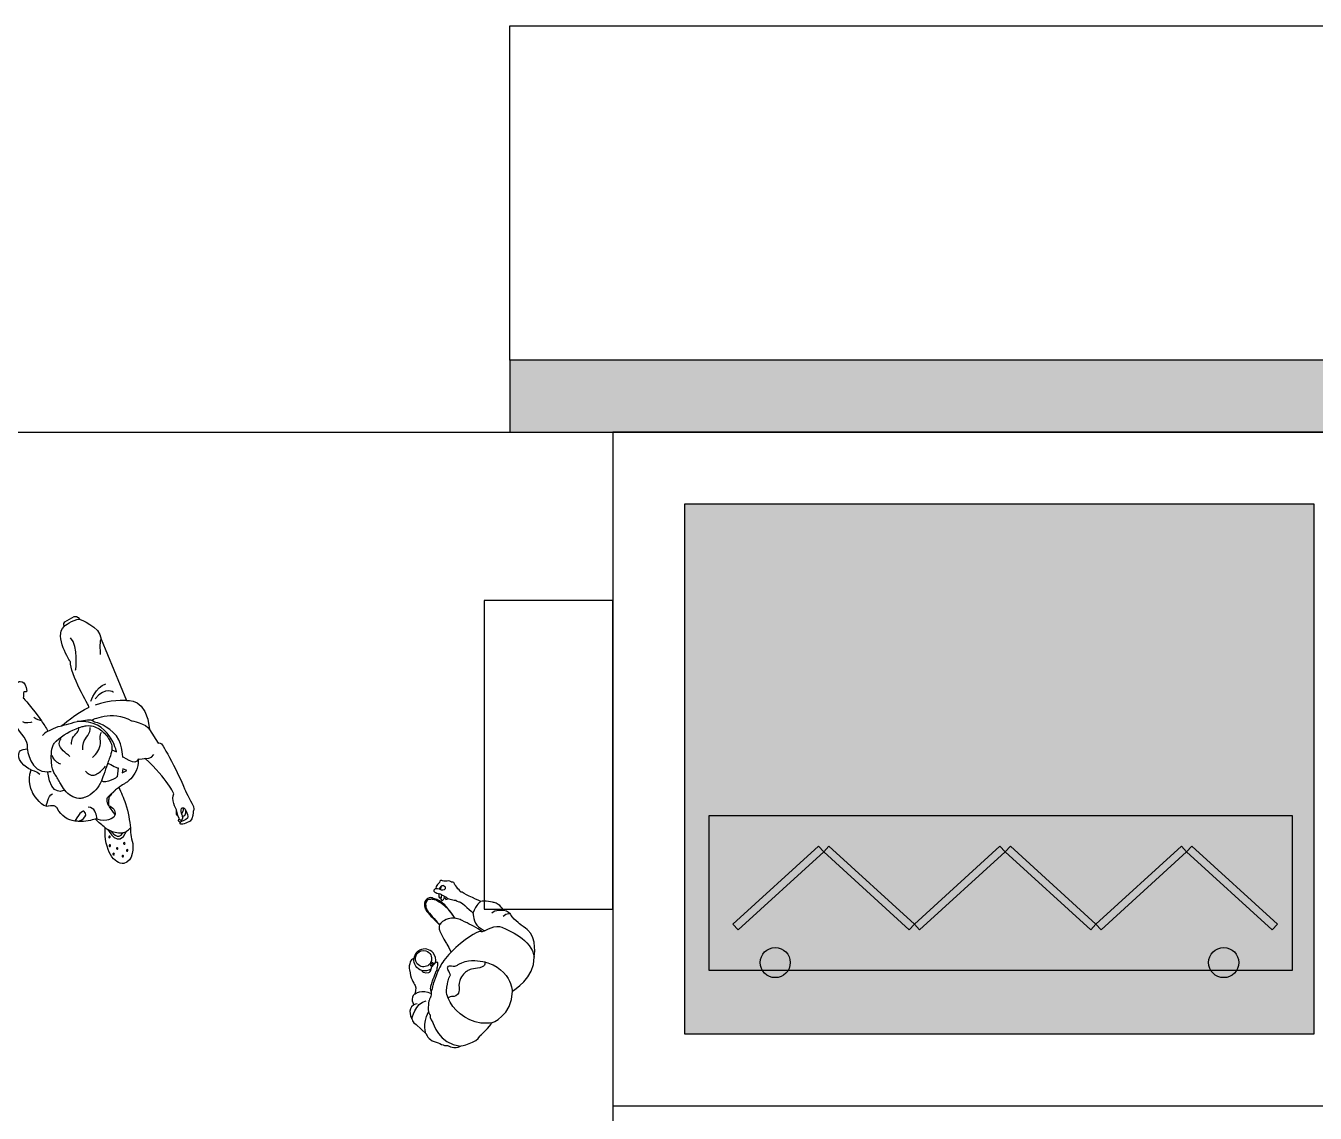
# Model space of a CAD drawing. Header units: millimetres. Extents: x 13722 to 114356, y -17117 to 61088.
# Drawn here: x 67890 to 72907, y 20574 to 24803 of the extents above; entities that cross this region are included whole.
import ezdxf

# ---------------------------------------------------------------- set-up
doc = ezdxf.new("R2010")
doc.units = ezdxf.units.MM
for name, color, linetype in [('01', 3, 'Continuous'), ('02', 250, 'Continuous'), ('03', 8, 'Continuous'), ('03_lighting', 3, 'Continuous'), ('Toffu_Outline', 8, 'Continuous')]:
    doc.layers.add(name, color=color, linetype=linetype)

msp = doc.modelspace()

# ---------------------------------------------------------------- hatches: boundary and pattern name
at = {"layer": '01'}
h = msp.add_hatch(dxfattribs=at)
h.set_pattern_fill('ANGLE', color=256)
h.set_pattern_definition([(0, (-19358.1374, 21727.48), (0, 6.985), [5.08, -1.905]), (90, (-19358.1374, 21727.48), (-6.985, 4e-16), [5.08, -1.905])])
h.paths.add_polyline_path([(69773.8, 23503.3), (69773.8, 23223.3), (83214.7, 23223.3), (83214.7, 23503.3)])
at = {"layer": '01', "lineweight": -2, "true_color": 0x999b37}
h = msp.add_hatch(dxfattribs=at)
h.set_pattern_fill('AR-SAND', color=55, scale=5)
h.set_pattern_definition([(37.5, (-19358.14, 21727.48), (-8.00016, 244.7066), [0, -193.04, 0, -215.9, 0, -206.375]), (7.5, (-19358.14, 21727.48), (224.7616, 358.4126), [0, -104.14, 0, -173.99, 0, -66.675]), (327.5, (-19514.35, 21727.48), (395.4962, 0.7186), [0, -63.5, 0, -228.6, 0, -298.45]), (317.5, (-19514.35, 21727.48), (381.7782, 111.4647), [0, -31.75, 0, -149.86, 0, -171.45])])
h.paths.add_polyline_path([(70453.8, 12983.3), (70453.8, 10764.6), (72599.6, 10043.3), (76293.8, 10043.3), (76293.8, 12983.3)], flags=17)
h.paths.add_polyline_path([(70453.8, 22943.3), (70453.8, 20883.3), (72903.8, 20883.3), (72903.8, 22943.3)], flags=17)
h.paths.add_polyline_path([(79063.8, 14353.3), (79063.8, 12513.3), (81313.8, 12513.3), (81313.8, 14353.3)], flags=17)
h.paths.add_polyline_path([(66994.8, 20603.3, 0.409585), (64324.8, 23223.3), (62204.1, 23223.3), (62204.1, 7963.3), (62204.1, 6963.3), (83214.7, 6963.3), (83214.7, 23223.3), (77183.8, 23223.3), (77183.8, 20603.3), (78783.8, 20603.3), (78783.8, 19033.3), (81593.8, 19033.3), (81593.8, 14633.3), (81593.8, 12233.3), (81593.8, 7963.3), (72553.8, 7963.3), (64324.8, 10463.3), (64324.8, 13163.3), (64324.8, 15543.3), (66994.8, 15543.3)])

# ---------------------------------------------------------------- linework, layer by layer
at = {"layer": '01'}
for points in [[(69773.8, 23223.3), (83214.7, 23223.3), (83214.7, 23503.3), (69773.8, 23503.3)], [(70173.8, 20603.3), (73183.8, 20603.3), (73183.8, 23223.3), (70173.8, 23223.3)], [(70453.8, 20883.3), (72903.8, 20883.3), (72903.8, 22943.3), (70453.8, 22943.3)]]:
    msp.add_lwpolyline(points, close=True, dxfattribs=at)
at = {"layer": '02'}
for points in [[(69673.8, 21368), (70173.8, 21368), (70173.8, 22568), (69673.8, 22568)], [(70548.4, 21130.7), (72818.4, 21130.7), (72818.4, 21730.7), (70548.4, 21730.7)]]:
    msp.add_lwpolyline(points, close=True, dxfattribs=at)
at = {"layer": '03'}
for p, q in [((69773.8, 23503.3), (69773.8, 24803.3)), ((69773.8, 24803.3), (83214.7, 24803.3)), ((64324.8, 23223.3), (70173.8, 23223.3)), ((70173.8, 20603.3), (70173.8, 13263.3))]:
    msp.add_line(p, q, dxfattribs=at)
for points in [[(70661.9, 21287.6), (70994.8, 21590.3), (70974.7, 21612.5), (70641.8, 21309.8)], [(71327.8, 21287.6), (70994.8, 21590.3), (71015, 21612.5), (71347.9, 21309.8)], [(71368.1, 21287.6), (71701, 21590.3), (71680.8, 21612.5), (71347.9, 21309.8)], [(72033.9, 21287.6), (71701, 21590.3), (71721.2, 21612.5), (72054.1, 21309.8)], [(72074.3, 21287.6), (72407.2, 21590.3), (72387, 21612.5), (72054.1, 21309.8)], [(72740.1, 21287.6), (72407.2, 21590.3), (72427.4, 21612.5), (72760.3, 21309.8)]]:
    msp.add_lwpolyline(points, close=True, dxfattribs=at)
at = {"layer": '03_lighting'}
for centre in [(70806.2, 21159.8), (72551.4, 21159.8)]:
    msp.add_circle(centre, 58.6, dxfattribs=at)
at = {"layer": 'Toffu_Outline'}
for points in [[(68265.6, 21897.5), (68283, 21907.3), (68267.8, 21912.9), (68265.6, 21897.5)], [(68481.8, 21731.5), (68477.2, 21751)]]:
    msp.add_lwpolyline(points, dxfattribs=at)
for points, knots in [([(67951, 22100.1), (67959.8, 22087.2), (67968.4, 22073.6), (67976.3, 22059.7), (67976.3, 22059.7), (68016.8, 22080.8), (68029.5, 22080.6), (68029.5, 22080.6), (68087.2, 22130.4), (68136.9, 22153.5), (68136.9, 22153.5), (68061.4, 22284.7), (68063.8, 22329.6), (68063.8, 22329.6), (67997.1, 22429.8), (68039.6, 22467.3), (68039.6, 22467.3), (68033.9, 22477.4), (68042.3, 22485.6), (68042.3, 22485.6), (68078.7, 22505.9), (68078.7, 22505.9), (68078.7, 22505.9), (68093.7, 22507.8), (68098.7, 22496.1), (68098.7, 22496.1), (68180.5, 22466.5), (68183, 22418.3), (68183, 22418.3), (68281.4, 22179.3), (68281.4, 22179.3), (68281.4, 22179.3), (68362.3, 22191.6), (68371.3, 22066.1), (68371.3, 22066.1), (68404.8, 22013), (68404.8, 22013), (68404.8, 22013), (68409.6, 22018), (68418.6, 22010), (68427.7, 22002.1), (68503.3, 21855.7), (68505.1, 21841.5), (68505.1, 21841.5), (68522.3, 21801.8), (68536.5, 21780.5), (68550.7, 21759.2), (68541.7, 21748.5), (68541.7, 21748.5), (68541.7, 21748.5), (68542.1, 21716.1), (68529.2, 21709.5), (68516.3, 21702.8), (68494.6, 21693.6), (68490.9, 21700.1), (68490.9, 21700.1), (68489, 21702.3), (68491.5, 21706), (68491.5, 21706), (68479, 21707.8), (68486.8, 21719.8), (68486.8, 21719.8), (68481.8, 21731.5), (68481.8, 21731.5), (68481.8, 21731.5), (68473.4, 21733.6), (68476.4, 21743.3), (68476.4, 21743.3), (68477.7, 21747.4), (68477.2, 21751), (68477, 21751.9), (68476.8, 21752.8), (68476.3, 21753.6), (68474.2, 21757.4), (68454.3, 21797.1), (68466.3, 21816), (68466.3, 21816), (68442.2, 21873.5), (68354.7, 21953.7), (68354.7, 21953.7), (68333.4, 21946.3), (68327.8, 21951.2), (68328.3, 21943.1), (68328.1, 21930.3), (68323.4, 21915.8), (68314.3, 21887.2), (68293.7, 21870.1), (68284, 21862.1), (68275.5, 21855.3), (68277.3, 21858.4), (68253.3, 21841.6), (68253.3, 21841.6), (68253.3, 21841.6), (68253.3, 21841.6), (68253.3, 21841.6), (68253.2, 21841.5), (68253.2, 21841.5)], [0, 0, 0, 0, 1, 1, 1, 2, 2, 2, 3, 3, 3, 4, 4, 4, 5, 5, 5, 6, 6, 6, 7, 7, 7, 8, 8, 8, 9, 9, 9, 10, 10, 10, 11, 11, 11, 12, 12, 12, 13, 13, 13, 14, 14, 14, 15, 15, 15, 16, 16, 16, 17, 17, 17, 18, 18, 18, 19, 19, 19, 20, 20, 20, 21, 21, 21, 22, 22, 22, 23, 23, 23, 24, 24, 24, 25, 25, 25, 26, 26, 26, 27, 27, 27, 28, 28, 28, 29, 29, 29, 30, 30, 30, 31, 31, 31, 32, 32, 32, 32]), ([(68159.8, 21717.4), (68148.2, 21713.9), (68122.3, 21707.4), (68094.7, 21709), (68090.2, 21709.2), (68085.7, 21709.7), (68081.3, 21710.3), (68054.3, 21714.6), (68027.7, 21728), (68012.8, 21760.5), (68012.8, 21760.5), (68004.3, 21775.6), (67977.2, 21768.1), (67974.9, 21767.4), (67972.5, 21767.3), (67970, 21767.6), (67944.6, 21770.6), (67916.6, 21820.6), (67916.6, 21820.6), (67916.6, 21820.6), (67892.5, 21866.6), (67910.8, 21908.9), (67910.8, 21908.9), (67850.2, 21936.9), (67864.4, 21977), (67864.4, 21977), (67868.5, 21991.4), (67896, 21991.5), (67896, 21991.5), (67903.6, 22014.9), (67874.6, 22048.3), (67845.6, 22081.7), (67848.9, 22105.3), (67848.9, 22105.3), (67832, 22136.1), (67820.3, 22158.8), (67819.3, 22161.9), (67818.4, 22164.9), (67818.6, 22167.7), (67818.6, 22167.7), (67818.6, 22169.2), (67818.9, 22170.2), (67818.9, 22170.4), (67820.4, 22176.6), (67795, 22196.8), (67797.1, 22210), (67797.4, 22211.7), (67798.2, 22214.1), (67801.1, 22216.8), (67801.6, 22218.5), (67802.6, 22220.9), (67804.7, 22223.3), (67808.4, 22227.5), (67813.1, 22228.8), (67814.8, 22229.1), (67816.8, 22232), (67818.9, 22233.8), (67820.4, 22234.9), (67824.9, 22238.1), (67827.8, 22237.2), (67835.4, 22240.7), (67839.6, 22242.6), (67838.8, 22242.8), (67842.6, 22244.5), (67848.7, 22247), (67850, 22246.1), (67855.6, 22248.4), (67861.3, 22250.7), (67861.4, 22252.2), (67865.4, 22253.1), (67865.4, 22253.1), (67870.4, 22254.2), (67876.3, 22252.4), (67885.1, 22249.7), (67893, 22235.1), (67894.3, 22215.5), (67893.7, 22214.7), (67892.9, 22214), (67891.8, 22213.4), (67887.5, 22211), (67882.7, 22213.3), (67882, 22213.7), (67881.5, 22205.2), (67881, 22196.7), (67880.5, 22188.3), (67880.5, 22188.3), (67916.8, 22149.8), (67950.9, 22100.1)], [0, 0, 0, 0, 1, 1, 1, 2, 2, 2, 3, 3, 3, 4, 4, 4, 5, 5, 5, 6, 6, 6, 7, 7, 7, 8, 8, 8, 9, 9, 9, 10, 10, 10, 11, 11, 11, 12, 12, 12, 13, 13, 13, 14, 14, 14, 15, 15, 15, 16, 16, 16, 17, 17, 17, 18, 18, 18, 19, 19, 19, 20, 20, 20, 21, 21, 21, 22, 22, 22, 23, 23, 23, 24, 24, 24, 25, 25, 25, 26, 26, 26, 27, 27, 27, 28, 28, 28, 29, 29, 29, 29]), ([(68327.8, 21951.2), (68327.8, 21951.2), (68320.4, 21934.7), (68304.9, 21941), (68289.4, 21947.2), (68267.3, 21959), (68267.3, 21959), (68267.3, 21959), (68267.9, 22021.6), (68230.7, 22055.3), (68193.6, 22089), (68156.1, 22095.6), (68156.1, 22095.6), (68156.1, 22095.6), (68146.3, 22102.7), (68146.3, 22102.7), (68146.3, 22102.7), (68225, 22144.3), (68301.2, 22100.4), (68301.2, 22100.4), (68359.4, 22089.5), (68371.3, 22066.1)], [0, 0, 0, 0, 1, 1, 1, 2, 2, 2, 3, 3, 3, 4, 4, 4, 5, 5, 5, 6, 6, 6, 7, 7, 7, 7]), ([(67951, 22100.1), (67951, 22100.1), (67951, 22100.1), (67950.9, 22100.1), (67949.7, 22100.4), (67929.7, 22104.7), (67920.9, 22113.1)], [0, 0, 0, 0, 1, 1, 1, 2, 2, 2, 2]), ([(68098.1, 22074), (68065, 22062.9), (68034.2, 22044.8), (68008.6, 22021.2), (68005.5, 22018.3), (68002.4, 22015.4), (68000.1, 22011.9), (67997.2, 22007.6), (67995.4, 22002.8), (67993.9, 21997.8), (67987.5, 21975.3), (67988.6, 21951.3), (67991.4, 21927.9), (67992.1, 21921.7), (67993, 21915.4), (67995.1, 21909.5), (67995.4, 21908.5), (67995.8, 21907.6), (67996.2, 21906.6), (67998.2, 21901.7), (68001, 21897), (68003.7, 21892.4), (68010.9, 21880.2), (68018.2, 21867.9), (68025.4, 21855.7), (68030.4, 21847.2), (68035.6, 21838.5), (68041.6, 21830.7), (68048.7, 21821.4), (68057, 21813.2), (68067.3, 21807.8), (68075.4, 21803.7), (68086, 21799.7), (68096.3, 21798.6), (68101.9, 21797.9), (68107.5, 21798.1), (68112.4, 21799.6), (68116, 21800.7), (68119.5, 21802), (68123, 21803.4), (68147.2, 21813.6), (68167.8, 21832.5), (68179.6, 21855.9), (68181.3, 21859.3), (68182.8, 21862.7), (68184.2, 21866.2), (68186.3, 21871.4), (68188.2, 21876.7), (68190.1, 21881.9), (68194.8, 21895.2), (68199.5, 21908.4), (68204.2, 21921.7), (68206, 21926.8), (68207.8, 21931.7), (68209.5, 21936.8), (68211.9, 21943.5), (68214.3, 21950.3), (68216.7, 21957.1), (68220.2, 21966.9), (68223.7, 21977.1), (68225, 21987.4), (68225.5, 21992.3), (68225.5, 21997.2), (68224.8, 22002.1), (68223.3, 22012.5), (68218.3, 22022.1), (68212.6, 22030.9), (68203, 22045.7), (68190.9, 22059.1), (68176, 22068.5), (68161.1, 22077.9), (68143.2, 22083), (68125.7, 22081), (68120, 22080.4), (68114.4, 22079), (68108.9, 22077.4), (68105.3, 22076.4), (68101.7, 22075.3), (68098.1, 22074)], [0, 0, 0, 0, 1, 1, 1, 2, 2, 2, 3, 3, 3, 4, 4, 4, 5, 5, 5, 6, 6, 6, 7, 7, 7, 8, 8, 8, 9, 9, 9, 10, 10, 10, 11, 11, 11, 12, 12, 12, 13, 13, 13, 14, 14, 14, 15, 15, 15, 16, 16, 16, 17, 17, 17, 18, 18, 18, 19, 19, 19, 20, 20, 20, 21, 21, 21, 22, 22, 22, 23, 23, 23, 24, 24, 24, 25, 25, 25, 26, 26, 26, 26]), ([(68029.5, 22080.6), (68029.5, 22080.6), (68059.6, 22090.1), (68089.9, 22096.9), (68112.8, 22102), (68135.8, 22105.7), (68146.3, 22102.7)], [0, 0, 0, 0, 1, 1, 1, 2, 2, 2, 2]), ([(68225, 21987.4), (68225, 21987.4), (68242.9, 21979.1), (68242.9, 21979.1), (68242.9, 21979.1), (68219.7, 22107.4), (68089.9, 22096.9)], [0, 0, 0, 0, 1, 1, 1, 2, 2, 2, 2]), ([(68061.7, 21961), (68054.2, 21969.4), (68044.4, 21975.5), (68036, 21983.1), (68027.6, 21990.8), (68020.3, 22001), (68020.6, 22012.3), (68020.8, 22019.3), (68023.9, 22026), (68027.7, 22031.8)], [0, 0, 0, 0, 1, 1, 1, 2, 2, 2, 3, 3, 3, 3]), ([(68069.1, 22009.2), (68069.2, 22008.7), (68068.3, 22009.3), (68068.3, 22009.8), (68068.4, 22017.6), (68068.6, 22025.7), (68072, 22032.7), (68076.1, 22041.1), (68084.3, 22046.9), (68089.6, 22054.6), (68093.7, 22060.4), (68096, 22067.2), (68098.1, 22074), (68098.2, 22074.3), (68098.2, 22074.5), (68098.3, 22074.8)], [0, 0, 0, 0, 1, 1, 1, 2, 2, 2, 3, 3, 3, 4, 4, 4, 5, 5, 5, 5]), ([(68112.5, 21987.5), (68112.1, 21996.8), (68111.7, 22006.2), (68114.5, 22015), (68117.8, 22025.5), (68125.3, 22034.1), (68131.4, 22043.3), (68137.6, 22052.4), (68142.7, 22063.4), (68140.3, 22074.2)], [0, 0, 0, 0, 1, 1, 1, 2, 2, 2, 3, 3, 3, 3]), ([(68150.1, 21957.8), (68165.3, 21972.3), (68179.2, 21990.3), (68180.5, 22011.3), (68181, 22018.9), (68179.8, 22026.4), (68179.6, 22034), (68179.4, 22041.6), (68180.3, 22049.6), (68184.5, 22055.9)], [0, 0, 0, 0, 1, 1, 1, 2, 2, 2, 3, 3, 3, 3]), ([(67896, 21991.5), (67896, 21991.5), (67906.4, 21896.6), (67975.6, 21901.7), (67979.7, 21902), (67983.9, 21902.6), (67988.4, 21903.6)], [0, 0, 0, 0, 1, 1, 1, 2, 2, 2, 2]), ([(68026.1, 21930.9), (68023.7, 21932.1), (68021.4, 21933.4), (68019.1, 21934.7), (68015.5, 21936.7), (68011.9, 21939), (68008.7, 21941.6), (68001.2, 21947.7), (67995.5, 21956), (67992.4, 21965.1)], [0, 0, 0, 0, 1, 1, 1, 2, 2, 2, 3, 3, 3, 3]), ([(68209.5, 21936.8), (68209.5, 21936.8), (68244, 21914.8), (68249.7, 21917.6), (68249.7, 21917.6), (68245.5, 21881.9), (68245.5, 21881.9), (68245.5, 21881.9), (68203.5, 21853.4), (68184.2, 21866.2)], [0, 0, 0, 0, 1, 1, 1, 2, 2, 2, 3, 3, 3, 3]), ([(68121.9, 21904.6), (68130.6, 21896.3), (68141, 21887.3), (68153, 21888.5), (68157.7, 21889), (68162.1, 21891), (68166.3, 21893.3), (68179.5, 21900.7), (68191.2, 21911), (68200, 21923.4)], [0, 0, 0, 0, 1, 1, 1, 2, 2, 2, 3, 3, 3, 3]), ([(68253.3, 21841.6), (68252.8, 21841.3), (68252.3, 21841), (68251.9, 21840.6), (68249, 21838.6), (68244.6, 21835.5), (68239.6, 21831.4), (68236.5, 21828.8), (68233.1, 21825.7), (68229.7, 21822.3), (68225.8, 21818.4), (68222, 21813.9), (68218.4, 21809), (68216.5, 21806.4), (68214.4, 21804.3), (68213.7, 21801), (68213, 21797.8), (68212.4, 21793.2), (68212.2, 21786.9), (68212, 21782.6), (68211.9, 21777.4), (68212, 21771.3), (68229.9, 21764.6), (68240.1, 21749.1), (68237.7, 21736.4), (68234.6, 21719.8), (68211.1, 21714.7), (68205.6, 21713.5), (68186.9, 21709.4), (68171.4, 21716.7), (68166.3, 21719.5), (68166.3, 21719.5), (68164, 21718.6), (68159.8, 21717.4)], [0, 0, 0, 0, 1, 1, 1, 2, 2, 2, 3, 3, 3, 4, 4, 4, 5, 5, 5, 6, 6, 6, 7, 7, 7, 8, 8, 8, 9, 9, 9, 10, 10, 10, 11, 11, 11, 11]), ([(68252.1, 21840.1), (68261.2, 21822.3), (68270.3, 21801.7), (68278.3, 21778.3), (68290.2, 21743.9), (68293.8, 21710.6), (68297.5, 21684), (68297.5, 21684), (68296.1, 21653.4), (68303.8, 21632.6), (68311.5, 21611.7), (68308.5, 21551.5), (68271.6, 21545.8), (68234.7, 21540.1), (68194.2, 21596.2), (68199.1, 21684.4), (68193.2, 21689.1), (68187.2, 21694), (68181.1, 21699.3), (68173.9, 21705.5), (68167.2, 21711.6), (68160.8, 21717.7)], [0, 0, 0, 0, 1, 1, 1, 2, 2, 2, 3, 3, 3, 4, 4, 4, 5, 5, 5, 6, 6, 6, 7, 7, 7, 7]), ([(68237.7, 21736.4), (68229.6, 21747), (68223, 21755.8), (68218.3, 21762.1), (68214.5, 21767.2), (68213.3, 21768.9), (68212, 21771.3), (68210.2, 21774.7), (68208.9, 21778.2), (68208.2, 21781.6), (68206.3, 21789.3), (68206.8, 21796.7), (68207.7, 21802.3), (68215, 21808.9), (68222.4, 21815.6), (68229.7, 21822.3), (68233, 21825.3), (68236.3, 21828.3), (68239.6, 21831.4), (68239.8, 21831.5), (68240.1, 21831.7), (68240.2, 21831.9)], [0, 0, 0, 0, 1, 1, 1, 2, 2, 2, 3, 3, 3, 4, 4, 4, 5, 5, 5, 6, 6, 6, 7, 7, 7, 7]), ([(68094.7, 21709), (68094.7, 21709), (68141.4, 21726), (68116.4, 21749.3), (68116.4, 21749.3), (68100.6, 21748.3), (68081.3, 21710.4)], [0, 0, 0, 0, 1, 1, 1, 2, 2, 2, 2]), ([(68166.3, 21719.5), (68166.3, 21719.5), (68166.4, 21721.9), (68166, 21725.6), (68164.8, 21737.6), (68159.2, 21763.2), (68132.9, 21764.8)], [0, 0, 0, 0, 1, 1, 1, 2, 2, 2, 2]), ([(68486.8, 21719.8), (68486.8, 21719.8), (68496.7, 21703.6), (68501.9, 21723.5), (68501.9, 21723.5), (68501.2, 21725.2), (68500.3, 21727.9), (68499.2, 21731.2), (68497.7, 21735.8), (68496.6, 21740.6), (68494.5, 21749.7), (68493.8, 21759.5), (68499.1, 21761.9), (68500.7, 21762.6), (68502.5, 21762.4), (68504.2, 21761.5), (68506.6, 21760.2), (68509.1, 21757.5), (68511.4, 21754.2), (68518.2, 21744), (68523.2, 21727.3), (68519.3, 21721.1), (68514, 21712.7), (68494.8, 21709.9), (68491.5, 21706)], [0, 0, 0, 0, 1, 1, 1, 2, 2, 2, 3, 3, 3, 4, 4, 4, 5, 5, 5, 6, 6, 6, 7, 7, 7, 8, 8, 8, 8]), ([(68496.6, 21740.6), (68498.2, 21742.4), (68500.4, 21745.4), (68502, 21749.4), (68504, 21754.4), (68504.3, 21758.8), (68504.2, 21761.5)], [0, 0, 0, 0, 1, 1, 1, 2, 2, 2, 2]), ([(68500.3, 21728), (68501.5, 21728.4), (68503, 21729.2), (68504.8, 21730.3), (68507.7, 21732.1), (68509.7, 21734.1), (68510.2, 21734.7), (68513.4, 21738.2), (68513.8, 21745.9), (68511.4, 21754.2)], [0, 0, 0, 0, 1, 1, 1, 2, 2, 2, 3, 3, 3, 3]), ([(68199.1, 21684.4), (68199.1, 21684.4), (68203.3, 21681.4), (68210, 21677.7), (68213.2, 21676), (68217, 21674.1), (68221.2, 21672.3)], [0, 0, 0, 0, 1, 1, 1, 2, 2, 2, 2]), ([(68210, 21677.8), (68210, 21677.8), (68210, 21677.8), (68210, 21677.7), (68210.9, 21675.9), (68249.7, 21599.2), (68282.1, 21670.4), (68282.1, 21670.4), (68282.1, 21670.4), (68282.1, 21670.4)], [0, 0, 0, 0, 1, 1, 1, 2, 2, 2, 3, 3, 3, 3]), ([(68269.4, 21665.4), (68273.7, 21666.4), (68278, 21668), (68282.1, 21670.4), (68287.6, 21673.5), (68292.8, 21677.9), (68297.5, 21684)], [0, 0, 0, 0, 1, 1, 1, 2, 2, 2, 2]), ([(68214.4, 21650.9), (68215.8, 21651.8), (68217.7, 21651.2), (68218.5, 21649.8), (68219.3, 21648.3), (68218.8, 21646.5), (68217.3, 21645.7), (68215.9, 21644.9), (68214, 21645.4), (68213.2, 21646.9), (68212.4, 21648.3), (68212.9, 21650.1), (68214.4, 21650.9)], [0, 0, 0, 0, 1, 1, 1, 2, 2, 2, 3, 3, 3, 4, 4, 4, 4]), ([(68221.2, 21672.3), (68221.2, 21672.3), (68221.2, 21672.3), (68221.2, 21672.2), (68222.2, 21670.8), (68249.5, 21630.6), (68269.3, 21665.4), (68269.3, 21665.4), (68269.4, 21665.4), (68269.4, 21665.4)], [0, 0, 0, 0, 1, 1, 1, 2, 2, 2, 3, 3, 3, 3]), ([(68272, 21626.2), (68273.4, 21627), (68275.2, 21626.5), (68276.1, 21625), (68276.9, 21623.6), (68276.3, 21621.7), (68274.9, 21620.9), (68273.4, 21620.1), (68271.6, 21620.6), (68270.8, 21622.1), (68270, 21623.5), (68270.5, 21625.4), (68272, 21626.2)], [0, 0, 0, 0, 1, 1, 1, 2, 2, 2, 3, 3, 3, 4, 4, 4, 4]), ([(68215.8, 21617.2), (68217.2, 21618), (68219.1, 21617.5), (68219.9, 21616), (68220.7, 21614.6), (68220.2, 21612.8), (68218.7, 21611.9), (68217.3, 21611.1), (68215.4, 21611.7), (68214.6, 21613.1), (68213.8, 21614.5), (68214.3, 21616.4), (68215.8, 21617.2)], [0, 0, 0, 0, 1, 1, 1, 2, 2, 2, 3, 3, 3, 4, 4, 4, 4]), ([(68230.5, 21584.7), (68231.9, 21585.5), (68233.7, 21585), (68234.5, 21583.6), (68235.4, 21582.1), (68234.8, 21580.3), (68233.4, 21579.5), (68231.9, 21578.7), (68230.1, 21579.2), (68229.3, 21580.7), (68228.5, 21582.1), (68229, 21583.9), (68230.5, 21584.7)], [0, 0, 0, 0, 1, 1, 1, 2, 2, 2, 3, 3, 3, 4, 4, 4, 4]), ([(68244.6, 21606.1), (68246, 21607), (68247.8, 21606.4), (68248.6, 21605), (68249.5, 21603.5), (68248.9, 21601.7), (68247.5, 21600.9), (68246, 21600.1), (68244.2, 21600.6), (68243.4, 21602.1), (68242.6, 21603.5), (68243.1, 21605.3), (68244.6, 21606.1)], [0, 0, 0, 0, 1, 1, 1, 2, 2, 2, 3, 3, 3, 4, 4, 4, 4]), ([(68266.4, 21576.5), (68267.9, 21577.3), (68269.7, 21576.8), (68270.5, 21575.4), (68271.3, 21573.9), (68270.8, 21572.1), (68269.4, 21571.3), (68267.9, 21570.5), (68266.1, 21571), (68265.3, 21572.5), (68264.5, 21573.9), (68265, 21575.7), (68266.4, 21576.5)], [0, 0, 0, 0, 1, 1, 1, 2, 2, 2, 3, 3, 3, 4, 4, 4, 4]), ([(68283.1, 21598.9), (68284.6, 21599.7), (68286.4, 21599.2), (68287.2, 21597.7), (68288, 21596.3), (68287.5, 21594.4), (68286.1, 21593.6), (68284.6, 21592.8), (68282.8, 21593.3), (68282, 21594.8), (68281.2, 21596.2), (68281.7, 21598.1), (68283.1, 21598.9)], [0, 0, 0, 0, 1, 1, 1, 2, 2, 2, 3, 3, 3, 4, 4, 4, 4]), ([(69485.3, 21447.6), (69485.3, 21447.6), (69480.1, 21446.8), (69478.4, 21441.1), (69476.7, 21435.3), (69483.3, 21432.9), (69483.3, 21432.9)], [36, 36, 36, 36, 37, 37, 37, 38, 38, 38, 38]), ([(69523.6, 21416.1), (69523.6, 21416.1), (69520.3, 21406.7), (69525, 21405.3), (69529.6, 21403.9), (69531.8, 21408.6), (69531.8, 21408.6)], [46, 46, 46, 46, 47, 47, 47, 48, 48, 48, 48]), ([(69464.9, 21158.5), (69457.6, 21146.5), (69443, 21140.4), (69428.9, 21144.6), (69412.1, 21149.5), (69402.5, 21167.1), (69407.5, 21183.9), (69408.9, 21188.6), (69411.3, 21192.7), (69414.4, 21196.2)], [0, 0, 0, 0, 1, 1, 1, 2, 2, 2, 3, 3, 3, 3]), ([(69414.4, 21196.2), (69422.2, 21204.9), (69434.7, 21208.9), (69446.8, 21205.3), (69463.6, 21200.4), (69473.2, 21182.8), (69468.2, 21166), (69467.4, 21163.3), (69466.3, 21160.8), (69464.9, 21158.5)], [3, 3, 3, 3, 4, 4, 4, 5, 5, 5, 6, 6, 6, 6]), ([(69384.9, 21127.5), (69384.4, 21102.4), (69400.2, 21080.2), (69405.3, 21070.7), (69410.5, 21061.2), (69404.3, 21037.8), (69404.3, 21037.8)], [9, 9, 9, 9, 10, 10, 10, 11, 11, 11, 11]), ([(69464.7, 21023.6), (69464.7, 21023.6), (69461.4, 21019.5), (69459.1, 21011.8), (69458.9, 21011), (69458.6, 21010.1), (69458.4, 21009.2)], [2, 2, 2, 2, 3, 3, 3, 4, 4, 4, 4]), ([(69447.7, 20882.8), (69447.7, 20882.8), (69456.9, 20859.3), (69479, 20852.8), (69501, 20846.3), (69515, 20835.4), (69532.7, 20836.9)], [15, 15, 15, 15, 16, 16, 16, 17, 17, 17, 17])]:
    msp.add_open_spline(points, degree=3, knots=knots, dxfattribs=at)
for points in [[(68039.6, 22467.3), (68039.6, 22467.3), (68071.8, 22494.4), (68098.7, 22496.1)], [(68084.1, 22297.4), (68084.1, 22297.4), (68097.9, 22390.2), (68064.3, 22423)], [(68181.3, 22358.5), (68181.3, 22358.5), (68177.6, 22406.1), (68183, 22418.3)], [(68143.6, 22176.4), (68143.6, 22176.4), (68161.4, 22230.6), (68201.5, 22244.6)], [(68231.9, 22211.2), (68231.9, 22211.2), (68200.7, 22234.9), (68160.2, 22185.7)], [(68281.4, 22179.3), (68281.4, 22179.3), (68212.8, 22183.2), (68160.5, 22160.6)], [(67914.1, 22094.4), (67914.1, 22094.4), (67884.7, 22088.3), (67878.6, 22095.9)], [(67976.3, 22059.7), (67976.3, 22059.7), (67964.8, 22054.4), (67955.4, 22043)], [(68354.7, 21953.7), (68354.7, 21953.7), (68380.1, 21950.9), (68388.2, 21969.2)], [(67910.8, 21908.9), (67910.8, 21908.9), (67931.5, 21906), (67944.7, 21892.7)], [(68041.6, 21830.7), (68041.6, 21830.7), (67988.3, 21798.5), (67975.8, 21899.2)], [(67970, 21767.6), (67970, 21767.6), (67977, 21810.2), (67993.7, 21816.2)], [(68221.2, 21672.2), (68234.7, 21666.4), (68252.5, 21661.5), (68269.3, 21665.4)], [(69509.1, 21478.7), (69509.1, 21478.7), (69501.3, 21481.5), (69499.4, 21470.8)], [(69529.7, 21477), (69524.1, 21474), (69509.1, 21478.7), (69509.1, 21478.7)], [(69547.2, 21472.9), (69547.2, 21472.9), (69535.3, 21480.1), (69529.7, 21477)], [(69557.9, 21466.6), (69555.2, 21475.3), (69547.2, 21472.9), (69547.2, 21472.9)], [(69483.3, 21432.9), (69483.3, 21432.9), (69495.7, 21427.1), (69498.4, 21427.6)], [(69499.4, 21470.8), (69499.4, 21470.8), (69483.7, 21459), (69485.3, 21447.6)], [(69485.3, 21447.6), (69485.3, 21447.6), (69489.3, 21449.6), (69498.2, 21446.2)], [(69498.4, 21427.6), (69498.4, 21427.6), (69493.8, 21413.9), (69500.3, 21412.3)], [(69507.3, 21457.6), (69505, 21457), (69498.8, 21448.1), (69498.2, 21446.3)], [(69498.2, 21446.2), (69500, 21445.6), (69501.9, 21444.8), (69504.1, 21443.7)], [(69508.5, 21423.3), (69507, 21425.2), (69500.5, 21427.4), (69498.4, 21427.6)], [(69504.1, 21443.7), (69504.1, 21443.7), (69504.2, 21452.9), (69508.3, 21457.8)], [(69504.1, 21443.7), (69504.1, 21443.7), (69521.9, 21439.7), (69523.3, 21447.5)], [(69508.3, 21457.8), (69507.9, 21457.7), (69507.5, 21457.6), (69507.3, 21457.6)], [(69515.5, 21459.3), (69515.5, 21459.3), (69510.9, 21458.4), (69508.3, 21457.8)], [(69523.3, 21447.5), (69524.7, 21455.2), (69515.5, 21459.3), (69515.5, 21459.3)], [(69583.3, 21434.2), (69583.3, 21434.2), (69560.6, 21458), (69557.9, 21466.6)], [(69591.9, 21431.6), (69591.9, 21431.6), (69586.2, 21435.1), (69583.3, 21434.2)], [(69660.8, 21397.5), (69660.8, 21397.5), (69596.3, 21426.1), (69591.9, 21431.6)], [(69446.6, 21403), (69441, 21396.7), (69440.8, 21387.3), (69441.9, 21378.9)], [(69441.9, 21378.9), (69442.4, 21375.6), (69443, 21372.3), (69444.2, 21369.2)], [(69450.2, 21400.1), (69443.5, 21392.6), (69446.2, 21380.4), (69447.3, 21375.6)], [(69454.6, 21408.9), (69451.7, 21407.1), (69448.8, 21405.4), (69446.6, 21403)], [(69447.3, 21375.6), (69450.4, 21361.6), (69458.1, 21354.7), (69478.8, 21331.1)], [(69468.9, 21405.9), (69464.2, 21405.9), (69455.6, 21405.9), (69450.2, 21400.1)], [(69464.1, 21412.6), (69460.6, 21412.4), (69457.5, 21410.6), (69454.6, 21408.9)], [(69470.9, 21411.2), (69468.7, 21411.9), (69466.4, 21412.6), (69464.1, 21412.6)], [(69515.4, 21383.7), (69491.5, 21403.3), (69477.5, 21405.8), (69468.9, 21405.9)], [(69489, 21404.7), (69483, 21407.1), (69477, 21409.2), (69470.9, 21411.2)], [(69504.1, 21397.8), (69499.3, 21400.6), (69494.2, 21402.7), (69489, 21404.7)], [(69500.3, 21412.3), (69500.3, 21412.3), (69505, 21410.4), (69506.7, 21414.1)], [(69506.7, 21414.1), (69506.7, 21414.1), (69502.7, 21405.8), (69507.3, 21402.9)], [(69505.8, 21396.7), (69505.3, 21397), (69504.7, 21397.4), (69504.1, 21397.8)], [(69524.3, 21379.3), (69518.7, 21385.6), (69512.9, 21392), (69505.8, 21396.7)], [(69506.7, 21414.1), (69506.7, 21414.1), (69509.5, 21417.6), (69509.3, 21422.7)], [(69507.3, 21402.9), (69507.8, 21402.6), (69508.4, 21402.3), (69509.1, 21402.2)], [(69509.3, 21422.7), (69508.9, 21422.9), (69508.7, 21423.1), (69508.5, 21423.3)], [(69509.1, 21402.2), (69516.3, 21400.3), (69517.5, 21408.8), (69517.5, 21408.8)], [(69520, 21417.2), (69520, 21417.2), (69512.1, 21420.6), (69509.3, 21422.7)], [(69556, 21339.1), (69541.5, 21360.4), (69526.3, 21374.7), (69515.4, 21383.7)], [(69517.5, 21408.8), (69517.5, 21408.8), (69520, 21417.2), (69520, 21417.2)], [(69520, 21417.2), (69520, 21417.2), (69523.6, 21416.1), (69523.6, 21416.1)], [(69531.8, 21408.6), (69531.8, 21408.6), (69525.9, 21415.5), (69523.6, 21416.1)], [(69540, 21360.9), (69535, 21367.2), (69529.7, 21373.3), (69524.3, 21379.3)], [(69531.8, 21408.6), (69531.8, 21408.6), (69559.6, 21401.1), (69563.1, 21402.5)], [(69563.1, 21402.5), (69563.1, 21402.5), (69574.1, 21395.1), (69579.4, 21395.6)], [(69579.4, 21395.6), (69584.8, 21396.1), (69630.2, 21352.5), (69630.2, 21352.5)], [(69660.8, 21397.5), (69660.8, 21397.5), (69640.9, 21386.1), (69630.2, 21352.5)], [(69712.2, 21393.3), (69712.2, 21393.3), (69672.3, 21403), (69660.8, 21397.5)], [(69749.5, 21362.5), (69749.5, 21362.5), (69737.3, 21388), (69712.2, 21393.3)], [(69444.2, 21369.2), (69445.3, 21366.5), (69446.9, 21363.3), (69449.7, 21359.9)], [(69449.7, 21359.9), (69454.5, 21353.8), (69473.4, 21333.4), (69499.8, 21306.4)], [(69478.8, 21331.1), (69487.7, 21320.9), (69495, 21312.3), (69499.8, 21306.4)], [(69560.3, 21332.4), (69552.9, 21333.1), (69530.5, 21334.2), (69511.7, 21319.2)], [(69556, 21339.1), (69551, 21346.6), (69545.8, 21353.7), (69540, 21360.9)], [(69560.3, 21332.4), (69558.8, 21334.7), (69557.4, 21336.9), (69556, 21339.1)], [(69579.9, 21327.5), (69573.5, 21329.6), (69567, 21331.8), (69560.3, 21332.4)], [(69587.7, 21323.9), (69586.5, 21324.5), (69583.9, 21326.2), (69579.9, 21327.5)], [(69659.8, 21284.4), (69633.4, 21303), (69615.4, 21309.2), (69587.7, 21323.9)], [(69630.2, 21352.5), (69630.2, 21352.5), (69631.5, 21312.6), (69651.7, 21299.2)], [(69749.5, 21362.5), (69749.5, 21362.5), (69714.6, 21365.9), (69704.1, 21351.6)], [(69777, 21347.6), (69777, 21347.6), (69762.4, 21356), (69747.6, 21338.8)], [(69777, 21347.6), (69777, 21347.6), (69764.5, 21360.2), (69749.5, 21362.5)], [(69817.7, 21305.4), (69817.7, 21305.4), (69779.3, 21336), (69777, 21347.6)], [(69499.8, 21306.4), (69499, 21303.7), (69498.2, 21299.5), (69498.4, 21294.3)], [(69498.4, 21294.3), (69498.8, 21288.2), (69500.6, 21283.7), (69501.6, 21281.5)], [(69511.7, 21319.2), (69506.5, 21315.1), (69502.7, 21310.5), (69499.8, 21306.4)], [(69501.6, 21281.5), (69508.8, 21264.6), (69526.9, 21234.2), (69528.5, 21231.7)], [(69656.5, 21280.3), (69649.8, 21281.6), (69593.4, 21251.3), (69544.7, 21199.7)], [(69651.7, 21299.2), (69671.8, 21285.8), (69675.1, 21283.3), (69675.1, 21283.3)], [(69665.8, 21280), (69663.2, 21279.6), (69660, 21279.6), (69656.5, 21280.3)], [(69665.8, 21280), (69664.6, 21280.9), (69662.5, 21282.5), (69659.8, 21284.4)], [(69675.1, 21283.3), (69675.1, 21283.3), (69671.6, 21280.8), (69665.8, 21280)], [(69675.1, 21283.3), (69675.1, 21283.3), (69720.8, 21309.2), (69742.5, 21298)], [(69742.5, 21298), (69764.2, 21286.7), (69861.4, 21249.9), (69867.9, 21180.5)], [(69843.5, 21286.3), (69843.5, 21286.3), (69827.7, 21300.4), (69817.7, 21305.4)], [(69867.9, 21180.5), (69867.9, 21180.5), (69882, 21254.2), (69843.5, 21286.3)], [(69528.5, 21231.7), (69532.9, 21224.3), (69538.8, 21213.5), (69544.7, 21199.7)], [(69399.6, 21175.5), (69392.6, 21173.6), (69387.1, 21168), (69385.4, 21160.9)], [(69407.2, 21146), (69401.1, 21155.1), (69398.9, 21165.6), (69400.2, 21175.7)], [(69400.2, 21175.7), (69400.2, 21175.7), (69399.6, 21175.5), (69399.6, 21175.5)], [(69400.3, 21175.7), (69400.3, 21175.7), (69400.2, 21175.7), (69400.2, 21175.7)], [(69400.2, 21175.7), (69400.2, 21175.7), (69400.3, 21175.7), (69400.3, 21175.7)], [(69410.7, 21198.4), (69405, 21192), (69401.5, 21184), (69400.3, 21175.7)], [(69422.7, 21207.8), (69418, 21205.3), (69414, 21202.1), (69410.7, 21198.4)], [(69475.3, 21197.8), (69462.4, 21212.9), (69440.2, 21217.1), (69422.7, 21207.8)], [(69484, 21159), (69486.9, 21171.6), (69484.5, 21186.9), (69475.3, 21197.8)], [(69544.7, 21199.7), (69521.8, 21177.9), (69508.9, 21157.3), (69501.4, 21142.5)], [(69586.3, 21158.9), (69621.2, 21173.9), (69656.7, 21167.1), (69676, 21162.1)], [(69783.9, 21049.1), (69783.9, 21049.1), (69873.4, 21102.4), (69867.9, 21180.5)], [(69384.3, 21154.4), (69377, 21148.3), (69384.9, 21127.5), (69384.9, 21127.5)], [(69385.4, 21160.9), (69384.7, 21157.3), (69384.3, 21154.4), (69384.3, 21154.4)], [(69430.7, 21128.9), (69421.4, 21131.6), (69413, 21137.4), (69407.2, 21146)], [(69466.6, 21134.4), (69455.6, 21127), (69442.4, 21125.4), (69430.7, 21128.9)], [(69430.7, 21128.9), (69430.7, 21128.9), (69441.3, 21114.1), (69459, 21121.5)], [(69459, 21121.5), (69459, 21121.5), (69468, 21125), (69468, 21135.3)], [(69466.2, 21145.5), (69464.8, 21146.3), (69465.3, 21150.1), (69467.2, 21154.2)], [(69470, 21147.9), (69468.6, 21146.1), (69467.1, 21145.1), (69466.2, 21145.5)], [(69468, 21135.4), (69467.6, 21135), (69467.1, 21134.7), (69466.6, 21134.4)], [(69467.2, 21154.2), (69467.6, 21154.9), (69468, 21155.6), (69468.4, 21156.3)], [(69468, 21135.4), (69468, 21138.8), (69469.9, 21142.6), (69472.3, 21146.2)], [(69468, 21135.3), (69468, 21135.4), (69468, 21135.4), (69468, 21135.4)], [(69468.4, 21156.3), (69470.2, 21159.2), (69472.2, 21160.9), (69473.4, 21160.4)], [(69472.3, 21151.7), (69471.6, 21150.2), (69470.8, 21148.9), (69470, 21147.9)], [(69470.7, 21079.7), (69470.5, 21085.3), (69486.6, 21125), (69486.6, 21125)], [(69473.4, 21160.4), (69474.8, 21159.7), (69474.3, 21155.8), (69472.3, 21151.7)], [(69472.3, 21146.2), (69476.2, 21151.8), (69481.6, 21156.9), (69484, 21159)], [(69501.4, 21142.5), (69486.7, 21114), (69475, 21073.8), (69475, 21073.8)], [(69484, 21159), (69484.8, 21159.7), (69485.3, 21160), (69485.3, 21160)], [(69493.8, 21154.6), (69495, 21164.5), (69485.3, 21160), (69485.3, 21160)], [(69486.6, 21125), (69486.6, 21125), (69491.5, 21131.6), (69491.1, 21136.2)], [(69491.1, 21136.2), (69490.7, 21140.8), (69492.6, 21144.8), (69493.8, 21154.6)], [(69532.2, 21133.8), (69530.7, 21138.5), (69532.3, 21141.9), (69532.3, 21141.9)], [(69533.4, 21131.4), (69533, 21132.1), (69532.6, 21132.8), (69532.2, 21133.8)], [(69532.3, 21141.9), (69533.8, 21145.1), (69537.2, 21146.2), (69539, 21146.7)], [(69541.6, 21114.5), (69538.5, 21122.4), (69533.4, 21131.4), (69533.4, 21131.4)], [(69539, 21146.7), (69542, 21147.7), (69543.3, 21147.1), (69553.2, 21146.3)], [(69553.2, 21146.3), (69559.2, 21145.8), (69561.3, 21145.8), (69563.9, 21146.6)], [(69563.9, 21146.6), (69566.7, 21147.6), (69568.4, 21149.1), (69569.5, 21149.9)], [(69569.5, 21149.9), (69569.5, 21149.9), (69571.3, 21152.5), (69586.3, 21158.9)], [(69607.1, 21126.6), (69601.6, 21123), (69586, 21111.4), (69579.1, 21089.8)], [(69624.1, 21134.3), (69616.4, 21132.1), (69610.6, 21128.8), (69607.1, 21126.6)], [(69657, 21139.7), (69642.1, 21135.6), (69636.5, 21137.9), (69624.1, 21134.3)], [(69675.3, 21150.2), (69674.2, 21148.1), (69671.4, 21143.7), (69657, 21139.7)], [(69675.9, 21161.8), (69676.6, 21159), (69677.3, 21154.5), (69675.3, 21150.2)], [(69676, 21162.1), (69678.4, 21161.4), (69680.6, 21160.8), (69682.4, 21160.3)], [(69682.4, 21160.3), (69690.1, 21158.1), (69698.5, 21155.8), (69709.2, 21150.6)], [(69709.2, 21150.6), (69752.4, 21129.3), (69774.9, 21088.9), (69779.3, 21069.8)], [(69466.6, 21068.3), (69467.6, 21071.6), (69470.7, 21079.7), (69470.7, 21079.7)], [(69475, 21073.8), (69475, 21073.8), (69472.3, 21063.3), (69467.9, 21047)], [(69527.2, 21050.1), (69527.6, 21068.3), (69533.3, 21089.2), (69533.3, 21089.2)], [(69533.3, 21089.2), (69533.9, 21092.1), (69534.9, 21095.5), (69536.4, 21099.2)], [(69536.4, 21099.2), (69538, 21103.3), (69539.9, 21106.7), (69541.6, 21109.5)], [(69542.1, 21111), (69542.3, 21112.6), (69541.8, 21113.9), (69541.6, 21114.5)], [(69541.6, 21109.5), (69541.8, 21109.8), (69542, 21110.3), (69542.1, 21111)], [(69579.1, 21089.8), (69574.6, 21076.2), (69575.6, 21064.3), (69576.6, 21057.7)], [(69404.3, 21037.8), (69382.6, 21022.5), (69400, 20995.7), (69400, 20995.7)], [(69404.3, 21037.8), (69404.3, 21037.8), (69431.2, 21057.8), (69467.7, 21040.1)], [(69467.9, 21047), (69464.6, 21056.8), (69465.2, 21063.8), (69466.6, 21068.3)], [(69467.7, 21040.1), (69467, 21031.7), (69464.7, 21023.6), (69464.7, 21023.6)], [(69467.9, 21047), (69468, 21045.6), (69468, 21043.1), (69467.7, 21040.1)], [(69533.1, 21021.2), (69529, 21031.2), (69526.9, 21041.1), (69527.2, 21050.1)], [(69541.5, 21026.2), (69537.7, 21024.8), (69534.8, 21022.7), (69533.1, 21021.2)], [(69557.6, 21028.1), (69551.5, 21026.5), (69548.7, 21028.9), (69541.5, 21026.2)], [(69575.7, 21046.8), (69573.6, 21039.3), (69566.8, 21030.5), (69557.6, 21028.1)], [(69576.6, 21057.7), (69576.9, 21055.2), (69577, 21051.3), (69575.7, 21046.8)], [(69702.6, 20925.5), (69702.6, 20925.5), (69783.5, 20952.3), (69783.9, 21049.1)], [(69779.3, 21069.8), (69779.7, 21067.9), (69783.9, 21049.1), (69783.9, 21049.1)], [(69400, 20995.7), (69371.2, 20977.6), (69392.5, 20940.6), (69392.5, 20940.6)], [(69392.5, 20940.6), (69392.5, 20940.6), (69403.6, 21002.7), (69448.6, 21011.6)], [(69400, 20995.7), (69400, 20995.7), (69407.1, 20999.2), (69412.6, 21000.4)], [(69456.9, 20996.3), (69456.9, 20996.3), (69454, 20980.5), (69456.9, 20968.1)], [(69458.4, 21009.2), (69457.6, 21005.6), (69457, 21001.3), (69456.9, 20996.3)], [(69661, 20924.8), (69601.2, 20932.6), (69550, 20978.9), (69533.1, 21021.2)], [(69392.5, 20940.6), (69392.5, 20940.6), (69394, 20927.3), (69409, 20918.7)], [(69447.7, 20882.8), (69447.7, 20882.8), (69432.8, 20919.4), (69456.9, 20968.1)], [(69456.9, 20968.1), (69458, 20963.5), (69459.9, 20959.4), (69463, 20956.7)], [(69463, 20956.7), (69463, 20956.7), (69462.5, 20939.5), (69474, 20926.7)], [(69474, 20926.7), (69474, 20926.7), (69497.3, 20843), (69581.2, 20835.2)], [(69656.7, 20873.9), (69656.7, 20873.9), (69698.8, 20912.6), (69702.6, 20925.5)], [(69702.6, 20925.5), (69693, 20924), (69678.4, 20922.5), (69661, 20924.8)], [(69409, 20918.7), (69409, 20918.7), (69447.7, 20882.8), (69447.7, 20882.8)], [(69581.2, 20835.2), (69581.2, 20835.2), (69647.4, 20847.5), (69656.7, 20873.9)], [(69532.7, 20836.9), (69532.7, 20836.9), (69559.3, 20821.3), (69581.2, 20835.2)]]:
    msp.add_open_spline(points, degree=3, dxfattribs=at)

doc.saveas('drawing.dxf')
